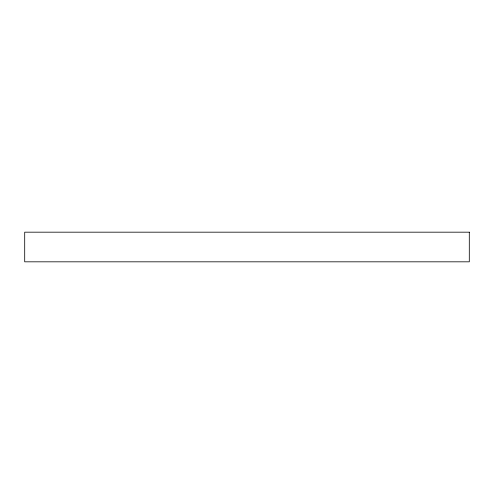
<?xml version="1.0" encoding="UTF-8"?>
<svg xmlns="http://www.w3.org/2000/svg" width="494" height="494" viewBox="0 0 494 494"><rect width="100%" height="100%" fill="white"/><g stroke="black" fill="none" stroke-linecap="round" stroke-linejoin="round"><path stroke-width="0.74" d="M469.3 232.18L24.7 232.18L24.7 261.82L469.3 261.82L469.3 232.18"/></g></svg>
